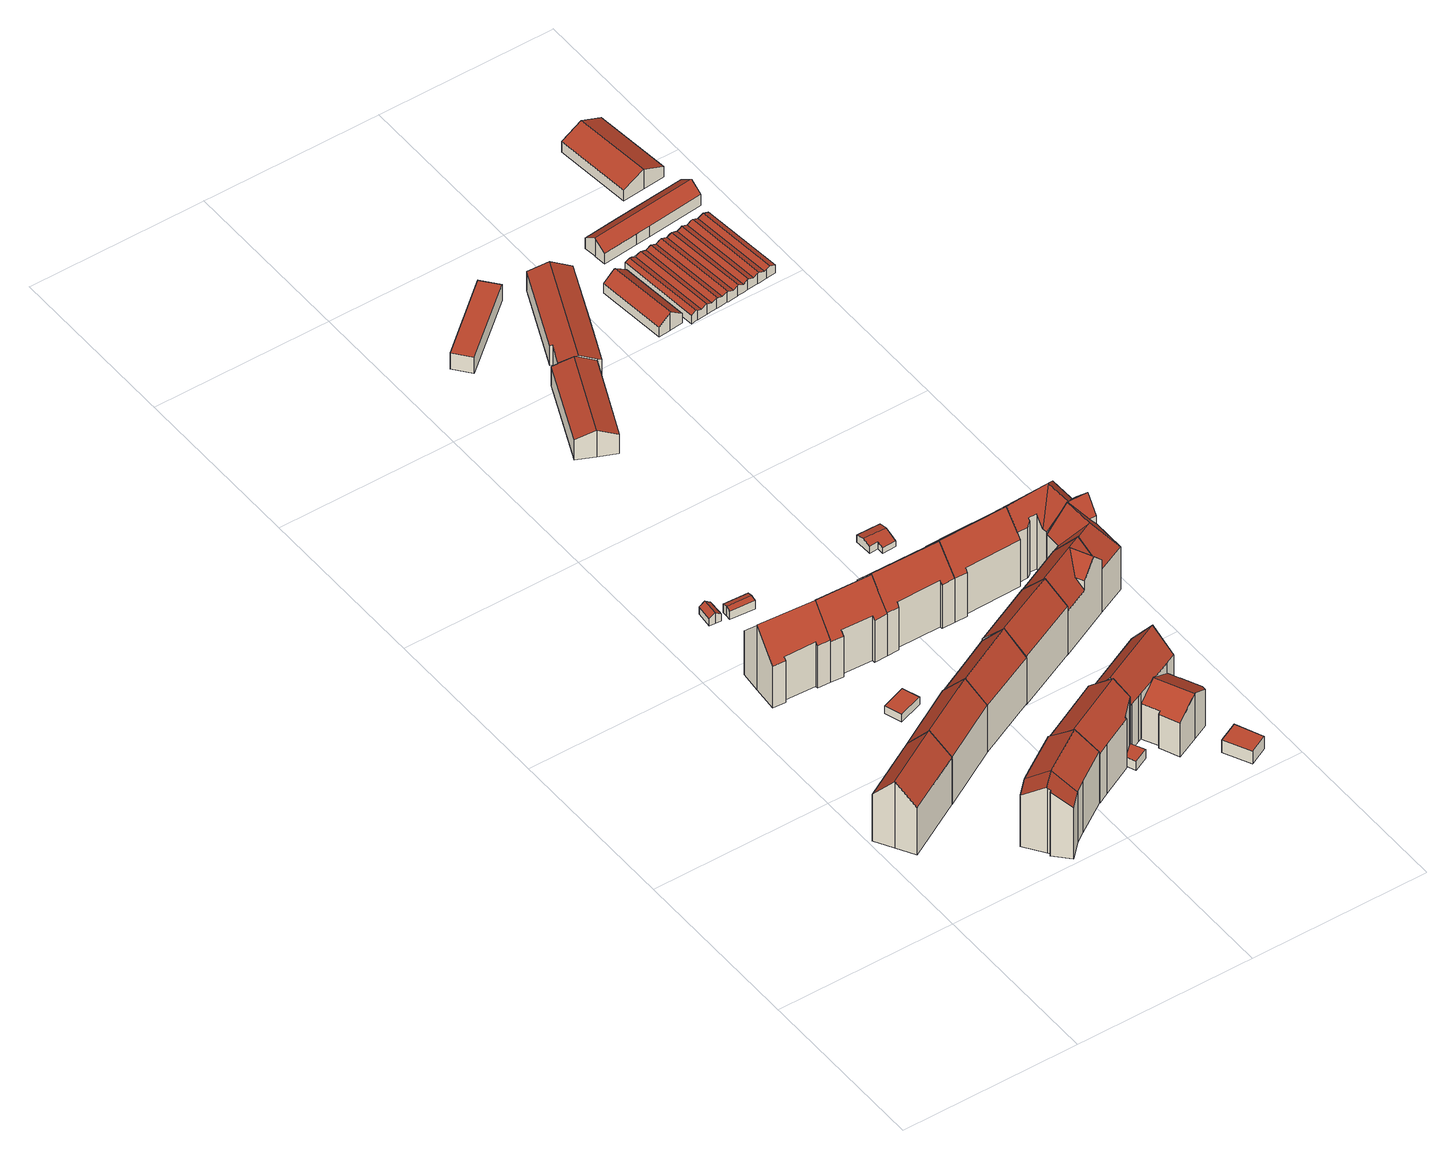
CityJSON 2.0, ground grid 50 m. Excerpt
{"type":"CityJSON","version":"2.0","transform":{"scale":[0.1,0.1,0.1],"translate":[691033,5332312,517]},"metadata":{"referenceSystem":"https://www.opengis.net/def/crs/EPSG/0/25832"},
"CityObjects":{
"building1":{"type":"Building","attributes":{"Gemeindeschluessel":"09162000","HoeheDach":"539.367","HoeheGrund":"518.120","Methode":"1000","NiedrigsteTraufeDesGebaeudes":"533.109","Geometrietyp2DReferenz":"3000","function":"31001_1000","roofType":"3100","measuredHeight":21.25,"storeysAboveGround":4},"geometry":[{"type":"MultiSurface","lod":"2","boundaries":[[[0,1,2,3,4,5]],[[0,6,7,8,1]],[[3,9,10,4]],[[11,8,7,12]],[[1,8,11,2]],[[4,10,13,5]],[[5,13,6,0]],[[2,11,12,9,3]],[[9,12,7,6,13,10]]],"semantics":{"surfaces":[{"type":"GroundSurface"},{"type":"WallSurface"},{"type":"RoofSurface"}],"values":[0,1,1,2,1,1,1,1,2]}}]},
"building2":{"type":"Building","attributes":{"Gemeindeschluessel":"09162000","HoeheDach":"539.392","HoeheGrund":"517.940","Methode":"1000","NiedrigsteTraufeDesGebaeudes":"533.120","Geometrietyp2DReferenz":"3000","function":"31001_1000","roofType":"3100","measuredHeight":21.45,"storeysAboveGround":4},"geometry":[{"type":"MultiSurface","lod":"2","boundaries":[[[14,6,13,15]],[[16,17,18,19,20]],[[21,22,19,18]],[[7,20,19,22,13,6]],[[17,16,8,23]],[[14,23,8,7,6]],[[7,8,16,20]],[[14,15,21,18,17,23]],[[22,21,15,13]]],"semantics":{"surfaces":[{"type":"WallSurface"},{"type":"RoofSurface"},{"type":"GroundSurface"}],"values":[0,0,0,1,0,0,1,2,0]}}]},
"building3":{"type":"Building","attributes":{"Gemeindeschluessel":"09162000","HoeheDach":"539.180","HoeheGrund":"518.130","Methode":"2000","NiedrigsteTraufeDesGebaeudes":"534.424","Geometrietyp2DReferenz":"3000","function":"31001_1000","roofType":"3100","measuredHeight":21.05,"storeysAboveGround":5},"geometry":[{"type":"MultiSurface","lod":"2","boundaries":[[[24,25,26,27]],[[28,29,30,31]],[[32,30,33,34]],[[35,36,37,38]],[[34,33,39,40]],[[29,41,42,39,33,30]],[[43,32,34,40,44,45,35,38,46,24,27,47]],[[43,47,48,28,31]],[[37,36,49,41,29]],[[38,37,50,46]],[[27,26,48,47]],[[45,44,42,41,49]],[[46,50,25,24]],[[40,39,42,44]],[[45,49,36,35]],[[43,31,30,32]],[[50,37,29,28,48,26,25]]],"semantics":{"surfaces":[{"type":"WallSurface"},{"type":"RoofSurface"},{"type":"GroundSurface"}],"values":[0,1,0,0,0,1,2,0,1,0,0,0,0,0,0,0,1]}}]},
"building4":{"type":"Building","attributes":{"Gemeindeschluessel":"09162000","HoeheDach":"538.420","HoeheGrund":"517.380","Methode":"2000","NiedrigsteTraufeDesGebaeudes":"530.656","Geometrietyp2DReferenz":"3000","function":"31001_1000","roofType":"3100","measuredHeight":21.04,"storeysAboveGround":4},"geometry":[{"type":"MultiSurface","lod":"2","boundaries":[[[51,52,53,54]],[[53,52,55,56,57,58,59,60]],[[61,62,63,64]],[[65,56,55,66]],[[67,68,69,70]],[[71,60,59,72]],[[71,54,53,60]],[[73,72,59,58,74]],[[73,74,68,67]],[[70,69,62,61]],[[57,63,62,69,68,74,58]],[[65,66,51,54,71,72,73,67,70,61,64]],[[51,66,55,52]],[[65,64,63,57,56]]],"semantics":{"surfaces":[{"type":"WallSurface"},{"type":"RoofSurface"},{"type":"GroundSurface"}],"values":[0,1,0,0,0,0,0,0,0,0,1,2,0,0]}}]},
"building5":{"type":"Building","attributes":{"Gemeindeschluessel":"09162000","HoeheDach":"520.496","HoeheGrund":"517.160","Methode":"1000","NiedrigsteTraufeDesGebaeudes":"519.440","Geometrietyp2DReferenz":"3000","function":"31001_2000","roofType":"3100","measuredHeight":3.34,"storeysAboveGround":1},"geometry":[{"type":"MultiSurface","lod":"2","boundaries":[[[75,76,77,78,79,80,81]],[[82,83,84,85]],[[83,86,81,80,79,84]],[[78,85,84,79]],[[77,82,85,78]],[[76,75,81,86,87,88]],[[76,88,89,82,77]],[[89,88,87,86,83,82]]],"semantics":{"surfaces":[{"type":"GroundSurface"},{"type":"RoofSurface"},{"type":"WallSurface"}],"values":[0,1,2,2,2,2,2,1]}}]},
"building6":{"type":"Building","attributes":{"Gemeindeschluessel":"09162000","HoeheDach":"520.308","HoeheGrund":"517.940","Methode":"1000","NiedrigsteTraufeDesGebaeudes":"520.308","Geometrietyp2DReferenz":"3000","function":"31001_2000","roofType":"1000","measuredHeight":2.37},"geometry":[{"type":"MultiSurface","lod":"2","boundaries":[[[90,91,92,93]],[[94,95,96,97]],[[93,92,95,94]],[[97,90,93,94]],[[95,92,91,96]],[[97,96,91,90]]],"semantics":{"surfaces":[{"type":"WallSurface"},{"type":"GroundSurface"},{"type":"RoofSurface"}],"values":[0,0,0,1,2,0]}}]},
"building7":{"type":"Building","attributes":{"Gemeindeschluessel":"09162000","HoeheDach":"520.433","HoeheGrund":"517.290","Methode":"1000","NiedrigsteTraufeDesGebaeudes":"519.979","Geometrietyp2DReferenz":"3000","function":"31001_2000","roofType":"3100","measuredHeight":3.14,"storeysAboveGround":1},"geometry":[{"type":"MultiSurface","lod":"2","boundaries":[[[98,99,100,101]],[[102,103,104,105]],[[103,106,107,100]],[[108,107,106,109]],[[109,106,103,102]],[[102,105,98,101,108,109]],[[105,104,99,98]],[[104,103,100,99]],[[101,100,107,108]]],"semantics":{"surfaces":[{"type":"WallSurface"},{"type":"RoofSurface"},{"type":"GroundSurface"}],"values":[0,0,1,0,0,2,0,1,0]}}]},
"building8":{"type":"Building","attributes":{"Gemeindeschluessel":"09162000","HoeheDach":"538.390","HoeheGrund":"517.310","Methode":"2000","NiedrigsteTraufeDesGebaeudes":"530.278","Geometrietyp2DReferenz":"3000","function":"31001_1000","roofType":"3100","measuredHeight":21.08,"storeysAboveGround":4},"geometry":[{"type":"MultiSurface","lod":"2","boundaries":[[[110,111,112,113]],[[114,115,116,117,118]],[[119,120,121,122]],[[123,117,116,124]],[[125,126,111,110,120,119,127,123,124,128]],[[125,128,115,114,129]],[[123,127,130,118,117]],[[126,125,129,131]],[[110,113,121,120]],[[126,131,112,111]],[[124,116,115,128]],[[121,113,112,131,129,114,118,130,122]],[[119,122,130,127]]],"semantics":{"surfaces":[{"type":"WallSurface"},{"type":"RoofSurface"},{"type":"GroundSurface"}],"values":[0,1,0,0,2,0,0,0,0,0,0,1,0]}}]},
"building9":{"type":"Building","attributes":{"Gemeindeschluessel":"09162000","HoeheDach":"539.317","HoeheGrund":"517.850","Methode":"1000","NiedrigsteTraufeDesGebaeudes":"532.486","Geometrietyp2DReferenz":"3000","function":"31001_1000","roofType":"3100","measuredHeight":21.47,"storeysAboveGround":4},"geometry":[{"type":"MultiSurface","lod":"2","boundaries":[[[132,133,134,135,136]],[[137,138,135,134]],[[18,139,140,21]],[[18,17,141,142,139]],[[132,141,17,133]],[[17,18,21,143,137,134,133]],[[21,140,144,143]],[[138,137,143,144]],[[138,144,140,139,142,136,135]],[[132,136,142,141]]],"semantics":{"surfaces":[{"type":"WallSurface"},{"type":"GroundSurface"},{"type":"RoofSurface"}],"values":[0,0,0,0,0,1,0,0,2,2]}}]},
"building10":{"type":"Building","attributes":{"Gemeindeschluessel":"09162000","HoeheDach":"539.220","HoeheGrund":"518.000","Methode":"2000","NiedrigsteTraufeDesGebaeudes":"533.772","Geometrietyp2DReferenz":"3000","function":"31001_1000","roofType":"3100","measuredHeight":21.22,"storeysAboveGround":5},"geometry":[{"type":"MultiSurface","lod":"2","boundaries":[[[145,146,147,148,149]],[[150,151,152,153]],[[154,155,156,157]],[[158,159,160,161]],[[156,149,148,162,163,152,151,164]],[[162,165,166,163]],[[167,168,169,170]],[[171,172,173,174]],[[146,145,172,171]],[[161,160,155,154]],[[174,173,168,167]],[[165,162,148,147]],[[175,164,151,150]],[[156,155,160,159,169,168,173,172,145,149]],[[157,156,164,175]],[[170,169,159,158]],[[153,152,163,166]],[[165,147,146,171,174,167,170,158,161,154,157,175,150,153,166]]],"semantics":{"surfaces":[{"type":"WallSurface"},{"type":"RoofSurface"},{"type":"GroundSurface"}],"values":[0,0,0,0,1,0,0,0,0,0,0,0,0,1,0,0,0,2]}}]},
"building11":{"type":"Building","attributes":{"Gemeindeschluessel":"09162000","HoeheDach":"522.820","HoeheGrund":"517.820","Methode":"2000","NiedrigsteTraufeDesGebaeudes":"522.820","Geometrietyp2DReferenz":"3000","function":"31001_1000","roofType":"1000","measuredHeight":5,"storeysAboveGround":1},"geometry":[{"type":"MultiSurface","lod":"2","boundaries":[[[176,177,178,179,180,181,182]],[[183,184,185,186,187,188,189]],[[176,182,183,189]],[[177,176,189,188]],[[181,180,185,184]],[[180,179,186,185]],[[178,177,188,187]],[[182,181,184,183]],[[179,178,187,186]]],"semantics":{"surfaces":[{"type":"RoofSurface"},{"type":"GroundSurface"},{"type":"WallSurface"}],"values":[0,1,2,2,2,2,2,2,2]}}]},
"building12":{"type":"Building","attributes":{"Gemeindeschluessel":"09162000","HoeheDach":"521.005","HoeheGrund":"518.120","Methode":"1000","NiedrigsteTraufeDesGebaeudes":"521.005","Geometrietyp2DReferenz":"3000","function":"31001_2000","roofType":"1000","measuredHeight":2.88},"geometry":[{"type":"MultiSurface","lod":"2","boundaries":[[[190,191,192,193]],[[194,195,190,193]],[[192,191,196,197]],[[195,196,191,190]],[[194,197,196,195]],[[193,192,197,194]]],"semantics":{"surfaces":[{"type":"WallSurface"},{"type":"GroundSurface"},{"type":"RoofSurface"}],"values":[0,1,2,0,0,0]}}]},
"building13":{"type":"Building","attributes":{"Gemeindeschluessel":"09162000","HoeheDach":"538.420","HoeheGrund":"517.280","Methode":"1000","NiedrigsteTraufeDesGebaeudes":"531.113","Geometrietyp2DReferenz":"3000","function":"31001_1000","roofType":"3100","measuredHeight":21.14,"storeysAboveGround":4},"geometry":[{"type":"MultiSurface","lod":"2","boundaries":[[[198,199,200,201,202,126,125,128,203,204]],[[203,205,206,204]],[[128,207,205,203]],[[198,204,206,208,209]],[[202,201,210,211]],[[210,212,213,209,208,214,215,216,211]],[[200,212,210,201]],[[128,125,215,214,207]],[[208,206,205,207,214]],[[202,211,216,126]],[[125,126,216,215]],[[200,199,213,212]],[[198,209,213,199]]],"semantics":{"surfaces":[{"type":"GroundSurface"},{"type":"WallSurface"},{"type":"RoofSurface"}],"values":[0,1,1,1,1,2,1,1,2,1,1,1,1]}}]},
"building14":{"type":"Building","attributes":{"Gemeindeschluessel":"09162000","HoeheDach":"539.414","HoeheGrund":"517.610","Methode":"1000","NiedrigsteTraufeDesGebaeudes":"533.005","Geometrietyp2DReferenz":"3000","function":"31001_1000","roofType":"3100","measuredHeight":21.8,"storeysAboveGround":4},"geometry":[{"type":"MultiSurface","lod":"2","boundaries":[[[217,136,218,219]],[[220,221,222,223]],[[219,218,224,225]],[[226,227,228,229]],[[136,230,231,222,221,224,218]],[[223,222,231,227,226]],[[228,227,231,230]],[[229,228,230,136,217]],[[225,224,221,220]],[[223,226,229,217,219,225,220]]],"semantics":{"surfaces":[{"type":"WallSurface"},{"type":"RoofSurface"},{"type":"GroundSurface"}],"values":[0,0,0,0,1,0,1,0,0,2]}}]},
"building15":{"type":"Building","attributes":{"Gemeindeschluessel":"09162000","HoeheDach":"539.000","HoeheGrund":"517.928","Methode":"2000","NiedrigsteTraufeDesGebaeudes":"531.846","Geometrietyp2DReferenz":"3000","function":"31001_9998","roofType":"3100","measuredHeight":21.07,"storeysAboveGround":4},"geometry":[{"type":"MultiSurface","lod":"2","boundaries":[[[232,233,234,235,236]],[[237,238,239,240]],[[241,242,243,244,245,246]],[[247,248,242,241]],[[239,248,247,249,240]],[[243,234,233,250,251,244]],[[245,244,251,252]],[[232,236,253,254,237,240,249,247,241,246,245,252,255]],[[252,251,250,255]],[[255,250,233,232]],[[254,256,238,237]],[[236,235,257,253]],[[239,238,256,257,235,234,243,242,248]],[[253,257,256,254]]],"semantics":{"surfaces":[{"type":"WallSurface"},{"type":"RoofSurface"},{"type":"GroundSurface"}],"values":[0,0,0,0,0,1,0,2,0,0,0,0,1,0]}}]},
"building16":{"type":"Building","attributes":{"Gemeindeschluessel":"09162000","HoeheDach":"532.780","HoeheGrund":"517.890","Methode":"1000","NiedrigsteTraufeDesGebaeudes":"528.662","Geometrietyp2DReferenz":"3000","function":"31001_9998","roofType":"3100","measuredHeight":14.89,"storeysAboveGround":3},"geometry":[{"type":"MultiSurface","lod":"2","boundaries":[[[237,258,259,260,254]],[[261,262,263,264,265,266,267,260,259]],[[268,265,264,269]],[[270,266,265,268]],[[253,267,266,270]],[[271,272,273,274]],[[269,264,263,275]],[[276,273,272,261,259,258]],[[277,276,258,237]],[[254,260,267,253]],[[275,263,262,278]],[[237,254,253,270,268,269,275,278,271,274,277]],[[278,262,261,272,271]],[[274,273,276,277]]],"semantics":{"surfaces":[{"type":"WallSurface"},{"type":"RoofSurface"},{"type":"GroundSurface"}],"values":[0,1,0,0,0,0,0,1,0,0,0,2,0,0]}}]},
"building17":{"type":"Building","attributes":{"Gemeindeschluessel":"09162000","HoeheDach":"521.814","HoeheGrund":"517.710","Methode":"1000","NiedrigsteTraufeDesGebaeudes":"521.814","Geometrietyp2DReferenz":"3000","function":"31001_2000","roofType":"1000","measuredHeight":4.1,"storeysAboveGround":1},"geometry":[{"type":"MultiSurface","lod":"2","boundaries":[[[279,280,281,282]],[[283,284,285,286]],[[280,279,286,285]],[[282,281,284,283]],[[280,285,284,281]],[[286,279,282,283]]],"semantics":{"surfaces":[{"type":"WallSurface"},{"type":"RoofSurface"},{"type":"GroundSurface"}],"values":[0,0,0,0,1,2]}}]},
"building18":{"type":"Building","attributes":{"Gemeindeschluessel":"09162000","HoeheDach":"522.651","HoeheGrund":"517.610","Methode":"1000","NiedrigsteTraufeDesGebaeudes":"522.651","Geometrietyp2DReferenz":"3000","function":"51009_1610","roofType":"1000","measuredHeight":5.04},"geometry":[{"type":"MultiSurface","lod":"2","boundaries":[[[287,288,289,290]],[[291,289,288,292]],[[293,292,288,287]],[[293,287,290,294]],[[294,291,292,293]],[[290,289,291,294]]],"semantics":{"surfaces":[{"type":"WallSurface"},{"type":"RoofSurface"},{"type":"GroundSurface"}],"values":[0,1,0,2,0,0]}}]},
"building19":{"type":"Building","attributes":{"Gemeindeschluessel":"09162000","HoeheDach":"520.102","HoeheGrund":"517.270","Methode":"2000","NiedrigsteTraufeDesGebaeudes":"519.074","Geometrietyp2DReferenz":"3000","function":"31001_2000","roofType":"3100","measuredHeight":2.83,"storeysAboveGround":1},"geometry":[{"type":"MultiSurface","lod":"2","boundaries":[[[295,296,297,298,299]],[[300,301,302,303,304,295]],[[305,306,307,308,309,310]],[[307,306,305,301,300,295,299,311]],[[312,296,295,304]],[[311,299,298,313,314,315]],[[302,301,305,310]],[[297,296,312,316,313,298]],[[308,307,311,315]],[[304,303,302,310,309,308,315,314,313,316,312]]],"semantics":{"surfaces":[{"type":"RoofSurface"},{"type":"WallSurface"},{"type":"GroundSurface"}],"values":[0,1,1,0,1,1,1,1,1,2]}}]},
"building20":{"type":"Building","attributes":{"Gemeindeschluessel":"09162000","HoeheDach":"538.480","HoeheGrund":"517.260","Methode":"2000","NiedrigsteTraufeDesGebaeudes":"531.301","Geometrietyp2DReferenz":"3000","function":"31001_1000","roofType":"3100","measuredHeight":21.22,"storeysAboveGround":4},"geometry":[{"type":"MultiSurface","lod":"2","boundaries":[[[317,318,319,320,198,204,203,321,322,323,324]],[[318,325,326,319]],[[203,327,328,321]],[[329,330,331,332,328,327,333,334]],[[317,324,330,329,335]],[[334,333,204,198,209]],[[320,336,209,198]],[[336,326,325,335,329,334,209]],[[323,331,330,324]],[[317,335,325,318]],[[336,320,319,326]],[[322,332,331,323]],[[204,333,327,203]],[[321,328,332,322]]],"semantics":{"surfaces":[{"type":"GroundSurface"},{"type":"WallSurface"},{"type":"RoofSurface"}],"values":[0,1,1,2,1,1,1,2,1,1,1,1,1,1]}}]},
"building21":{"type":"Building","attributes":{"Gemeindeschluessel":"09162000","HoeheDach":"526.100","HoeheGrund":"517.617","Methode":"2000","NiedrigsteTraufeDesGebaeudes":"523.800","Geometrietyp2DReferenz":"3000","function":"31001_2000","roofType":"3100","measuredHeight":8.48},"geometry":[{"type":"MultiSurface","lod":"2","boundaries":[[[337,338,339,340]],[[341,342,343,344,345,346,347,348,349,350,351,352,353]],[[342,354,355,343]],[[342,341,356,357,354]],[[350,349,358,359]],[[350,359,360,351]],[[347,361,362,348]],[[344,363,364,345]],[[351,360,365,352]],[[346,366,361,347]],[[352,365,367,353]],[[341,353,367,368,369,356]],[[368,367,365,360,359,358,370]],[[337,370,358,362,361,366,338]],[[337,340,357,356,369]],[[348,362,358,349]],[[343,355,363,344]],[[354,357,340,339,364,363,355]],[[337,369,368,370]],[[346,345,364,339,338,366]]],"semantics":{"surfaces":[{"type":"WallSurface"},{"type":"GroundSurface"},{"type":"RoofSurface"}],"values":[0,1,0,0,0,0,0,0,0,0,0,0,2,2,2,0,0,2,0,0]}}]},
"building22":{"type":"Building","attributes":{"Gemeindeschluessel":"09162000","HoeheDach":"539.000","HoeheGrund":"517.510","Methode":"2000","NiedrigsteTraufeDesGebaeudes":"531.508","Geometrietyp2DReferenz":"3000","function":"31001_9998","roofType":"3100","measuredHeight":21.49,"storeysAboveGround":4},"geometry":[{"type":"MultiSurface","lod":"2","boundaries":[[[371,372,373,374,375,376]],[[377,378,379,380]],[[372,371,381,382,383]],[[374,384,385,375]],[[386,376,375,385,387,388]],[[373,389,384,374]],[[372,383,389,373]],[[377,386,388,378]],[[387,385,384,389,383,382]],[[390,380,379]],[[387,382,381,390,379,378,388]],[[371,376,386,377,380,390,381]]],"semantics":{"surfaces":[{"type":"GroundSurface"},{"type":"RoofSurface"},{"type":"WallSurface"}],"values":[0,1,2,2,2,2,2,1,1,2,1,2]}}]},
"building23":{"type":"Building","attributes":{"Gemeindeschluessel":"09162000","HoeheDach":"538.820","HoeheGrund":"517.500","Methode":"2000","NiedrigsteTraufeDesGebaeudes":"531.243","Geometrietyp2DReferenz":"3000","function":"31001_9998","roofType":"3100","measuredHeight":21.32,"storeysAboveGround":4},"geometry":[{"type":"MultiSurface","lod":"2","boundaries":[[[391,392,393,394]],[[375,376,395,396,397]],[[398,375,397,399,400]],[[401,394,393]],[[402,376,375,398,403,404]],[[402,405,395,376]],[[391,404,403,406,407,392]],[[398,400,406,403]],[[407,408,405,401,393,392]],[[407,406,400,399,408]],[[396,408,399,397]],[[395,405,408,396]],[[402,404,391,394,401,405]]],"semantics":{"surfaces":[{"type":"RoofSurface"},{"type":"WallSurface"},{"type":"GroundSurface"}],"values":[0,1,1,1,2,1,1,1,0,0,0,0,1]}}]},
"building24":{"type":"Building","attributes":{"Gemeindeschluessel":"09162000","HoeheDach":"538.820","HoeheGrund":"517.300","Methode":"2000","NiedrigsteTraufeDesGebaeudes":"531.998","Geometrietyp2DReferenz":"3000","function":"31001_1000","roofType":"3100","measuredHeight":21.52},"geometry":[{"type":"MultiSurface","lod":"2","boundaries":[[[409,410,411,412]],[[413,414,415,409,412,416,317,324,323,322,417]],[[418,419,335,420,411,410,421,422]],[[324,317,335,419,423]],[[410,409,415,421]],[[424,425,426]],[[412,411,420,416]],[[427,418,428,429,424,426]],[[427,426,425,391,413,417]],[[429,391,425,424]],[[422,421,415,414,430]],[[422,430,428,418]],[[416,420,335,317]],[[324,423,431,323]],[[427,417,322,432]],[[418,427,432,431,423,419]],[[323,431,432,322]],[[413,391,429,428,430,414]]],"semantics":{"surfaces":[{"type":"WallSurface"},{"type":"GroundSurface"},{"type":"RoofSurface"}],"values":[0,1,2,0,0,0,0,2,0,2,0,2,0,0,0,2,0,0]}}]},
"building25":{"type":"Building","attributes":{"Gemeindeschluessel":"09162000","HoeheDach":"523.453","HoeheGrund":"517.720","Methode":"1000","NiedrigsteTraufeDesGebaeudes":"520.836","Geometrietyp2DReferenz":"3000","function":"31001_2000","roofType":"3100","measuredHeight":5.73},"geometry":[{"type":"MultiSurface","lod":"2","boundaries":[[[433,434,435,436,437,438]],[[439,438,437,440,441,442]],[[443,444,436,435]],[[445,439,442,446]],[[437,436,444,440]],[[441,440,444,443,447,448]],[[433,438,439,445]],[[434,433,445,446,448,447,443,435]],[[446,442,441,448]]],"semantics":{"surfaces":[{"type":"WallSurface"},{"type":"RoofSurface"},{"type":"GroundSurface"}],"values":[0,1,0,0,1,0,0,2,0]}}]},
"building26":{"type":"Building","attributes":{"Gemeindeschluessel":"09162000","HoeheDach":"520.810","HoeheGrund":"517.500","Methode":"2000","NiedrigsteTraufeDesGebaeudes":"520.080","Geometrietyp2DReferenz":"3000","function":"31001_2000","roofType":"3100","measuredHeight":3.31},"geometry":[{"type":"MultiSurface","lod":"2","boundaries":[[[449,450,451,452,453,454]],[[455,456,457,458,459,460,461,462]],[[463,464,465,466,467,468]],[[469,470,471,472]],[[473,474,475,476]],[[477,478,479,480]],[[481,482,483,484,485,478,477,486]],[[487,488,489,490,491,492]],[[493,473,476,494]],[[495,496,469,472,497,498,499]],[[500,501,451,450]],[[502,503,504,505,506,470,469,496]],[[507,508,509,465,464]],[[510,511,512,502,496,495,509,508]],[[513,514,463,468,515,516]],[[517,518,519,520]],[[474,492,491,514,513,475]],[[478,485,517,520,521,479]],[[522,486,477,480,458,457]],[[523,524,525,526,484,483,482,481,527,528,505,504,503,502,512,511,510,529,489,488,487,530,493,494,531,516,515,468,467,466,532,533,534,535,462,461,460,459,536,537,538,539,540,454,453,452,541]],[[465,499,498,533,532,466]],[[484,526,525,524,542,518,517,485]],[[509,495,499,465]],[[521,520,519,449,454,540,539,538]],[[518,542,500,450,449,519]],[[491,490,463,514]],[[458,480,479,521,538,537,536,459]],[[490,507,464,463]],[[505,528,527,481,486,522,543,506]],[[533,498,497,534]],[[524,523,541,501,500,542]],[[452,451,501,541]],[[497,472,471,455,462,535,534]],[[493,530,487,492,474,473]],[[543,522,457,456]],[[489,529,510,508,507,490]],[[470,506,543,456,455,471]],[[476,475,513,516,531,494]]],"semantics":{"surfaces":[{"type":"WallSurface"},{"type":"RoofSurface"},{"type":"GroundSurface"}],"values":[0,0,0,1,1,1,0,0,0,1,1,0,1,0,0,1,1,1,1,2,0,0,1,0,1,1,0,1,0,0,0,0,0,0,1,0,1,0]}}]},
"building27":{"type":"Building","attributes":{"Gemeindeschluessel":"09162000","HoeheDach":"523.239","HoeheGrund":"517.280","Methode":"1000","NiedrigsteTraufeDesGebaeudes":"520.672","Geometrietyp2DReferenz":"3000","function":"31001_2000","roofType":"3100","measuredHeight":5.96},"geometry":[{"type":"MultiSurface","lod":"2","boundaries":[[[544,545,546,547,548,549,550,551]],[[552,553,554,555,556,557,558,559,560,561,562]],[[549,561,560,559,563,550]],[[561,549,548,562]],[[552,547,546,553]],[[553,546,545,554]],[[556,555,544,551,564,557]],[[564,565,563,559,558,557]],[[551,550,563,565,564]],[[562,548,547,552]],[[554,545,544,555]]],"semantics":{"surfaces":[{"type":"RoofSurface"},{"type":"GroundSurface"},{"type":"WallSurface"}],"values":[0,1,2,2,2,2,2,2,0,2,2]}}]},
"building28":{"type":"Building","attributes":{"Gemeindeschluessel":"09162000","HoeheDach":"523.429","HoeheGrund":"517.220","Methode":"1000","NiedrigsteTraufeDesGebaeudes":"520.533","Geometrietyp2DReferenz":"3000","function":"31001_2000","roofType":"3100","measuredHeight":6.21,"storeysAboveGround":1},"geometry":[{"type":"MultiSurface","lod":"2","boundaries":[[[566,567,568,569]],[[568,567,570,571]],[[572,573,567,566]],[[574,570,575,576]],[[569,568,571,577]],[[577,571,570,574]],[[567,573,575,570]],[[576,575,573,572]],[[566,569,577,574,576,572]]],"semantics":{"surfaces":[{"type":"WallSurface"},{"type":"RoofSurface"},{"type":"GroundSurface"}],"values":[0,1,0,0,0,0,1,0,2]}}]}
},
"vertices":[
[199,374,11],[229,323,11],[63,230,11],[34,280,11],[5,329,11],[171,422,11],[199,374,222],[200,373,224],[229,323,161],[34,280,223],[5,329,161],[63,230,161],[34,280,224],[171,422,161],
[199,374,9],[171,422,9],[398,418,161],[398,418,9],[369,470,9],[369,470,222],[370,468,224],[343,519,9],[343,519,161],[229,323,9],
[313,47,11],[313,47,215],[318,52,215],[318,52,11],[312,60,222],[353,100,222],[315,154,174],[275,114,174],[315,154,11],[345,174,174],[345,174,11],[420,66,11],[420,66,175],[391,46,174],[391,46,11],[445,239,174],[445,239,11],[478,181,222],[477,182,221],[275,114,11],[477,182,11],[509,125,11],[352,7,11],[313,59,11],[313,59,221],[509,125,176],[352,7,174],
[206,836,4],[206,836,147],[118,840,145],[118,840,4],[206,829,139],[241,828,140],[245,893,214],[87,904,214],[82,836,137],[117,833,137],[249,953,4],[249,953,147],[246,895,212],[246,895,4],[241,828,4],[206,829,4],[93,966,4],[93,966,144],[153,959,147],[153,959,4],[117,833,4],[82,836,4],[88,906,4],[88,906,211],
[157,1153,2],[156,1146,2],[140,1147,2],[124,1148,2],[128,1195,2],[144,1194,2],[159,1193,2],[140,1147,35],[144,1194,35],[128,1195,25],[124,1148,25],[159,1193,25],[157,1153,25],[156,1146,24],[156,1146,25],
[348,689,9],[348,689,33],[364,642,33],[364,642,9],[296,618,9],[296,618,33],[280,665,33],[280,665,9],
[174,1137,3],[174,1137,30],[175,1151,34],[175,1151,3],[244,1147,3],[244,1147,34],[244,1132,30],[244,1132,3],[245,1162,30],[176,1166,30],[176,1166,3],[245,1162,3],
[365,832,3],[365,824,3],[365,824,136],[365,832,145],[403,889,214],[404,947,145],[249,953,145],[246,895,213],[246,895,214],[278,825,3],[278,836,3],[278,836,145],[278,825,133],[246,895,3],[249,953,3],[403,888,3],[402,824,3],[241,828,3],[404,947,3],[403,888,213],[241,828,134],[402,824,137],
[569,499,155],[569,499,9],[543,554,9],[543,554,222],[543,554,223],[518,606,9],[518,606,157],[369,470,220],[343,519,157],[398,418,159],[370,468,223],[445,570,9],[445,570,157],
[671,228,184],[671,228,10],[647,278,10],[647,278,214],[652,269,222],[448,241,10],[448,241,168],[482,257,168],[482,257,10],[509,125,10],[509,125,168],[477,182,222],[477,182,10],[542,141,10],[542,141,168],[512,126,168],[512,126,10],[624,328,168],[542,287,168],[445,239,168],[624,328,10],[542,287,10],[629,190,10],[629,190,172],[631,186,168],[631,186,10],[667,224,10],[667,224,183],[632,192,172],[632,192,10],[445,239,10],
[523,608,58],[514,627,58],[503,629,58],[439,598,58],[436,588,58],[445,570,58],[518,606,58],[518,606,8],[445,570,8],[436,588,8],[439,598,8],[503,629,8],[514,627,8],[523,608,8],
[685,186,11],[685,186,40],[644,166,40],[644,166,11],[632,192,11],[667,224,11],[667,224,40],[632,192,40],
[595,825,3],[559,825,3],[559,832,3],[436,833,3],[435,824,3],[598,945,3],[596,889,3],[598,945,151],[596,889,213],[404,947,151],[596,888,214],[595,825,144],[436,833,151],[435,824,141],[559,832,152],[559,825,144],[403,890,214],[403,888,212],[402,824,141],
[543,554,6],[518,606,162],[518,606,6],[692,689,6],[692,689,160],[715,640,218],[715,640,6],[523,608,162],[523,608,6],[744,581,6],[744,581,161],[569,499,161],[569,499,6],[543,553,224],[718,635,224],
[808,413,9],[808,413,152],[832,364,220],[857,313,150],[857,313,9],[716,248,9],[716,248,153],[707,244,153],[707,244,9],[671,228,9],[671,228,154],[648,276,220],[624,328,148],[624,328,9],[648,278,9],[678,231,9],[678,231,154],[683,233,9],[655,342,149],[629,330,149],[629,330,9],[828,300,9],[770,273,9],[655,342,9],[770,273,152],[828,300,150],
[716,248,122],[769,273,158],[770,273,158],[816,173,158],[819,175,156],[863,196,126],[869,216,117],[844,269,117],[842,270,118],[828,300,118],[844,269,9],[869,216,9],[842,270,9],[755,145,9],[755,145,117],[731,198,117],[731,198,9],[863,196,9],[738,202,122],[738,202,9],[819,175,9],
[898,129,7],[898,129,48],[931,54,48],[931,54,7],[879,29,7],[879,29,48],[843,102,48],[843,102,7],
[330,2365,6],[330,2365,57],[368,2320,57],[368,2320,6],[172,2157,57],[135,2202,57],[135,2202,6],[172,2157,6],
[634,1154,31],[634,1178,25],[633,1178,25],[568,1179,25],[569,1155,31],[633,1129,25],[632,1113,21],[632,1113,3],[633,1129,3],[634,1154,3],[594,1112,21],[594,1130,25],[594,1131,25],[594,1131,3],[594,1130,3],[594,1112,3],[570,1130,25],[634,1178,3],[568,1179,3],[569,1155,3],[570,1130,3],[633,1178,3],
[790,848,3],[790,835,3],[632,832,3],[631,824,3],[679,944,3],[789,948,3],[789,901,3],[790,891,3],[790,835,153],[632,832,152],[598,945,153],[679,944,155],[790,891,215],[790,891,214],[789,901,203],[789,948,151],[596,889,214],[596,889,215],[790,848,167],[631,824,143],
[348,1994,89],[309,2013,70],[309,2013,75],[343,1996,91],[289,1740,6],[240,1762,6],[192,1784,6],[294,2019,6],[309,2012,6],[337,2074,6],[331,2077,6],[434,2313,6],[483,2290,6],[532,2266,6],[458,2096,6],[403,1970,6],[392,1974,6],[240,1762,91],[192,1784,69],[289,1740,68],[240,1761,91],[483,2290,91],[532,2266,68],[458,2096,68],[331,2077,68],[434,2313,68],[294,2019,68],[309,2012,75],[403,1970,68],[337,2074,71],[392,1974,73],[392,1973,73],[392,1973,68],[353,1992,91],
[744,581,5],[715,640,5],[692,689,5],[689,694,5],[836,766,5],[892,651,5],[856,634,219],[828,690,219],[807,639,175],[818,616,175],[744,581,145],[716,638,220],[715,640,217],[689,694,148],[836,766,145],[892,651,175],[865,708,220],[881,674,175],[692,689,155],[818,616,145],
[972,819,217],[915,820,217],[954,786,167],[972,785,167],[892,651,142],[865,708,218],[836,766,143],[856,776,5],[856,776,142],[856,776,143],[972,785,143],[973,689,5],[856,822,5],[972,819,5],[973,689,142],[856,822,143],[914,820,218],[915,731,218],
[832,861,3],[832,861,180],[832,855,174],[832,855,3],[972,819,3],[856,822,3],[856,861,3],[820,848,3],[969,956,3],[914,896,218],[790,890,218],[820,848,166],[856,861,180],[856,837,150],[790,891,217],[955,863,170],[971,863,170],[971,863,150],[969,956,150],[916,820,218],[917,820,216],[856,822,150],[789,901,206],[789,948,150],
[627,2009,7],[629,2009,7],[664,2013,7],[664,2013,38],[629,2009,65],[627,2009,63],[593,2006,38],[609,2205,65],[607,2205,63],[574,2202,38],[645,2209,7],[645,2209,38],[593,2006,7],[574,2202,7],[609,2205,7],[607,2205,7],
[889,2259,33],[901,2260,38],[917,2262,31],[917,2262,5],[901,2260,5],[889,2259,5],[798,2250,35],[804,2250,38],[820,2252,31],[831,2253,36],[831,2253,5],[820,2252,5],[804,2250,5],[798,2250,5],[707,2240,38],[724,2242,31],[739,2244,38],[739,2244,5],[724,2242,5],[707,2240,5],[794,2011,38],[811,2013,31],[788,2249,31],[771,2247,38],[682,2000,32],[697,2002,38],[674,2237,38],[659,2235,32],[858,2018,38],[874,2020,31],[851,2255,31],[835,2254,38],[855,2018,5],[858,2018,5],[874,2020,5],[885,2021,5],[885,2021,36],[855,2018,37],[701,2002,5],[713,2003,5],[729,2005,5],[729,2005,38],[713,2003,31],[701,2002,36],[682,2000,5],[659,2235,5],[778,2010,31],[792,2011,37],[771,2247,37],[767,2247,36],[755,2245,31],[924,2025,38],[940,2026,31],[792,2011,5],[794,2011,5],[811,2013,5],[822,2014,5],[822,2014,36],[746,2007,31],[760,2008,37],[762,2008,38],[760,2008,5],[762,2008,5],[778,2010,5],[680,2238,36],[690,2239,31],[690,2239,5],[680,2238,5],[890,2021,38],[907,2023,31],[884,2259,31],[868,2257,38],[863,2257,36],[842,2016,31],[924,2025,5],[912,2023,5],[907,2023,5],[890,2021,5],[842,2016,5],[827,2015,5],[746,2007,5],[697,2002,5],[674,2237,5],[755,2245,5],[767,2247,5],[771,2247,5],[788,2249,5],[835,2254,5],[851,2255,5],[863,2257,5],[868,2257,5],[884,2259,5],[940,2026,5],[912,2023,33],[827,2015,38],
[633,2317,61],[636,2284,37],[734,2294,37],[773,2297,37],[933,2315,37],[930,2348,62],[929,2349,62],[633,2318,62],[773,2297,3],[734,2294,3],[636,2284,3],[633,2317,3],[633,2318,3],[629,2353,3],[727,2363,3],[926,2384,3],[929,2349,3],[930,2348,3],[933,2315,3],[926,2384,37],[629,2353,37],[727,2363,37],
[858,2438,2],[858,2438,64],[796,2432,35],[796,2432,2],[836,2658,64],[775,2651,35],[919,2444,2],[919,2444,35],[836,2658,2],[897,2664,35],[897,2664,2],[775,2651,2]
]}
